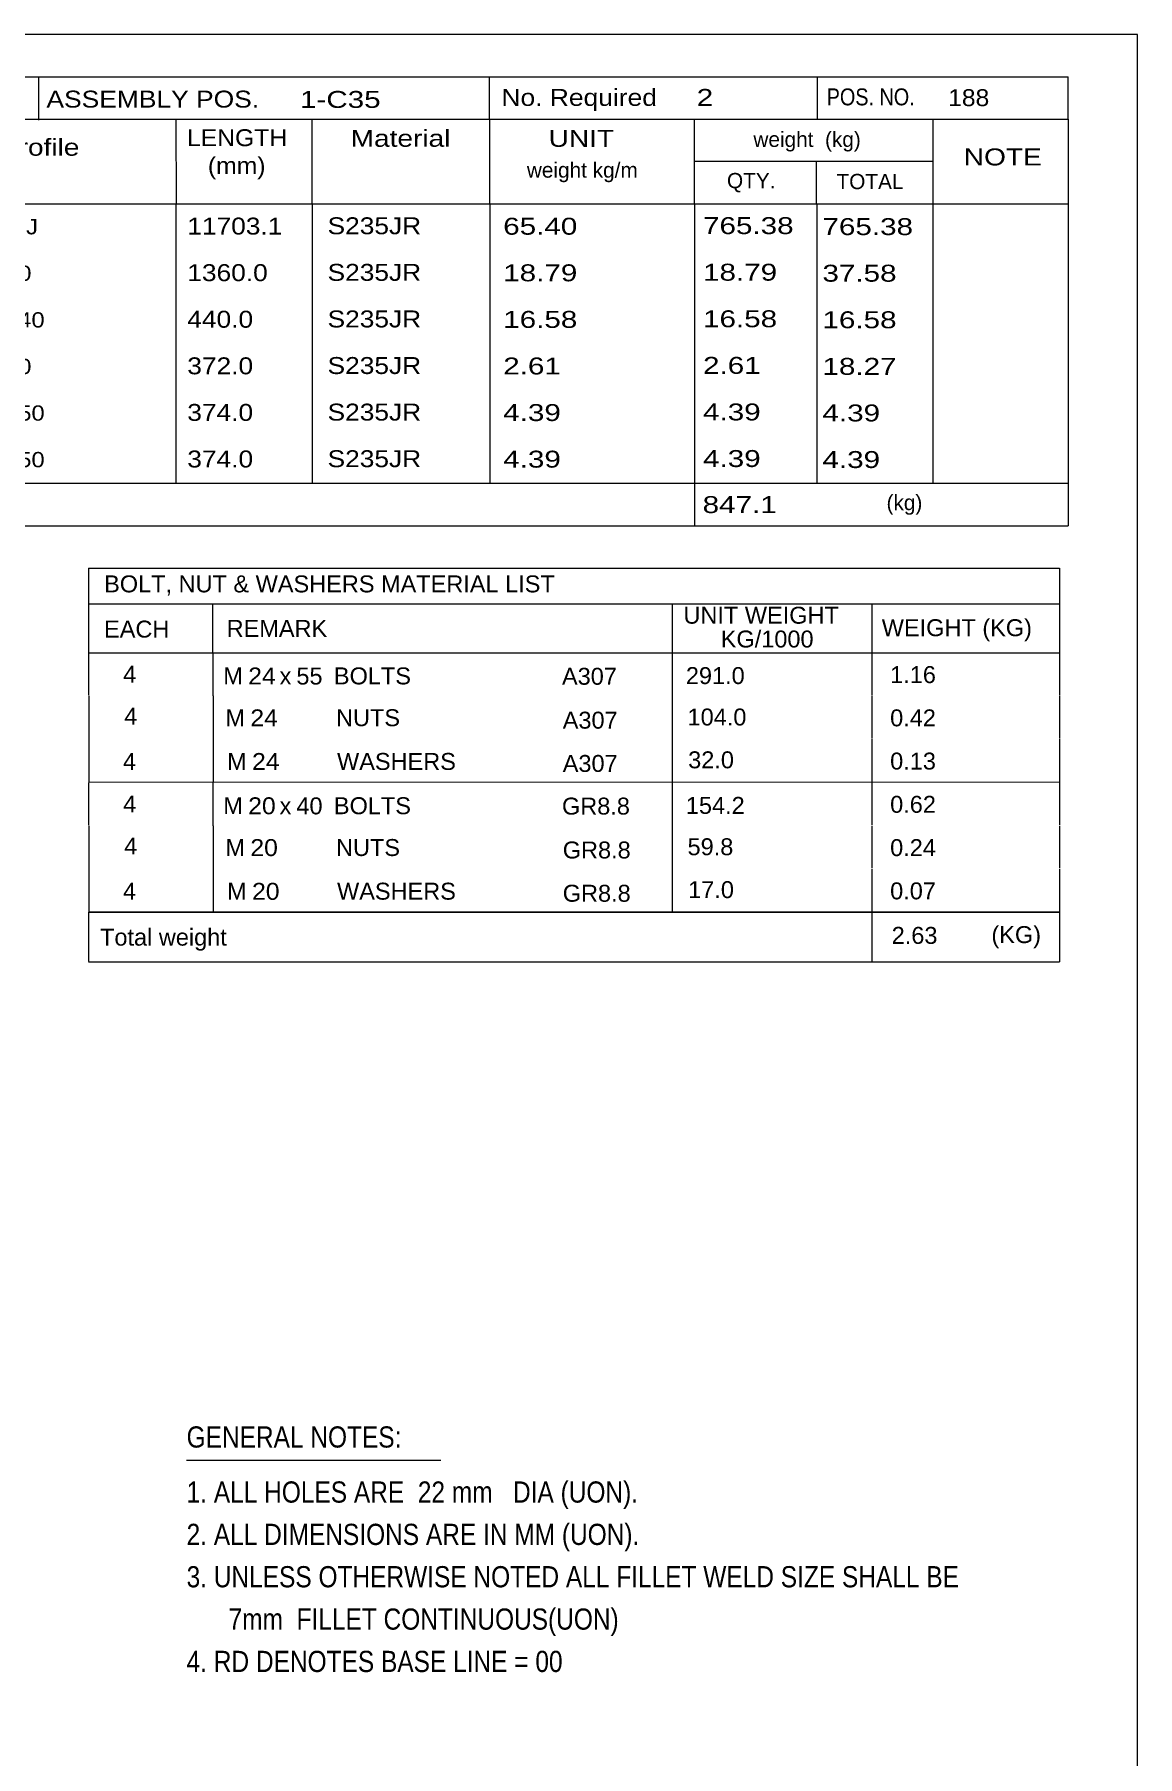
# Model space of a CAD drawing. Header units: millimetres. Extents: x 2 to 579, y 1 to 405.
# Drawn here: x 435.7 to 579, y 181.3 to 405 of the extents above; entities that cross this region are included whole.
import ezdxf

# ---------------------------------------------------------------- set-up
doc = ezdxf.new("R2010")
doc.units = ezdxf.units.MM
doc.linetypes.add('XKITLINE00', pattern=[0])
doc.layers.add('DrawingSheet', color=5, linetype='Continuous', lineweight=0)
doc.layers.add('OtherObjectType', color=7, linetype='Continuous', lineweight=0)
doc.styles.add('ARIAL_NARROW', font='ARIALN.TTF')

# ---------------------------------------------------------------- blocks, each defined once
blk = doc.blocks.new('*A63')
at = {"layer": 'DrawingSheet', "color": 5, "linetype": 'XKITLINE00', "lineweight": 0}
for p, q in [((579, 405), (5, 405)), ((579, 5), (579, 405))]:
    blk.add_line(p, q, dxfattribs=at)
blk = doc.blocks.new('*A64')
at = {"layer": 'OtherObjectType', "color": 7, "linetype": 'XKITLINE00', "lineweight": 0}
for p, q in [((442.76, 335.7), (442.75, 324.7)), ((442.76, 335.7), (568.88, 335.7)), ((568.88, 335.7), (568.88, 324.7)), ((442.75, 331.05), (568.88, 331.05)), ((458.87, 331.06), (458.87, 324.7)), ((518.57, 331.06), (518.57, 324.7)), ((544.47, 331.04), (544.47, 324.7)), ((442.76, 324.67), (442.76, 319.17)), ((442.77, 324.7), (568.88, 324.7)), ((458.92, 324.7), (458.92, 319.08)), ((518.57, 324.7), (518.57, 319.08)), ((544.5, 324.7), (544.5, 319.2)), ((568.88, 324.7), (568.88, 319.2)), ((442.79, 319.08), (442.79, 313.47)), ((458.95, 319.08), (458.95, 313.46)), ((518.57, 319.08), (518.57, 313.46)), ((544.5, 319.08), (544.5, 313.58)), ((568.88, 319.08), (568.88, 313.58)), ((442.79, 313.45), (442.79, 307.88)), ((458.95, 313.46), (458.95, 307.84)), ((518.57, 313.46), (518.57, 307.84)), ((544.5, 313.46), (544.5, 307.85)), ((568.88, 313.46), (568.88, 307.85)), ((568.88, 307.85), (442.75, 307.88)), ((442.76, 307.81), (442.76, 302.31)), ((458.92, 307.84), (458.92, 302.22)), ((518.57, 307.84), (518.57, 302.22)), ((544.5, 307.84), (544.5, 302.34)), ((568.88, 307.84), (568.88, 302.34)), ((442.79, 302.22), (442.79, 296.61)), ((458.95, 302.22), (458.95, 296.61)), ((518.57, 302.22), (518.57, 296.61)), ((544.5, 302.22), (544.5, 296.72)), ((568.88, 302.22), (568.88, 296.72)), ((442.79, 296.59), (442.79, 291.02)), ((458.95, 296.6), (458.95, 290.99)), ((518.57, 296.61), (518.57, 290.99)), ((544.5, 296.6), (544.5, 291)), ((568.88, 296.6), (568.88, 290.99)), ((568.88, 290.99), (442.75, 291.02)), ((442.78, 290.99), (442.78, 284.58)), ((442.85, 290.98), (568.87, 290.99)), ((544.5, 290.95), (544.5, 284.54)), ((568.87, 290.96), (568.87, 284.54)), ((442.77, 284.54), (568.87, 284.54))]:
    blk.add_line(p, q, dxfattribs=at)
at = {"layer": 'OtherObjectType', "color": 7, "style": 'ARIAL_NARROW'}
for s, width, p in [('BOLT, NUT & WASHERS MATERIAL LIST', 1.211571, (444.79, 332.54)), ('EACH', 1.211571, (444.78, 326.67)), ('REMARK', 1.211571, (460.7, 326.76)), ('UNIT WEIGHT', 1.211571, (520.03, 328.47)), ('WEIGHT (KG)', 1.211571, (545.78, 326.85)), (' KG/1000', 1.211571, (524.02, 325.38)), ('4', 1.211571, (447.26, 320.8)), ('M', 1.211571, (460.26, 320.6)), ('24', 1.275, (463.5, 320.58)), ('x', 1.211571, (467.58, 320.58)), ('55', 1.211571, (469.76, 320.57)), ('BOLTS', 1.211571, (474.63, 320.59)), ('A307', 1.211571, (504.25, 320.54)), ('291.0', 1.211571, (520.34, 320.63)), ('1.16', 1.211571, (546.87, 320.76)), ('4', 1.211571, (447.4, 315.36)), ('M', 1.211571, (460.54, 315.16)), ('24', 1.275, (463.78, 315.14)), ('NUTS', 1.211571, (474.91, 315.16)), ('A307', 1.211571, (504.35, 314.84)), ('104.0', 1.211571, (520.56, 315.25)), ('0.42', 1.211571, (546.87, 315.14)), ('4', 1.211571, (447.24, 309.49)), ('M', 1.211571, (460.76, 309.49)), ('24', 1.275, (464, 309.47)), ('WASHERS', 1.211571, (475.04, 309.48)), ('A307', 1.211571, (504.35, 309.22)), ('32.0', 1.211571, (520.64, 309.69)), ('0.13', 1.211571, (546.87, 309.53)), ('4', 1.211571, (447.26, 303.95)), ('M', 1.211571, (460.26, 303.74)), ('20', 1.275, (463.5, 303.72)), ('x', 1.211571, (467.58, 303.72)), ('40', 1.211571, (469.76, 303.71)), ('BOLTS', 1.211571, (474.63, 303.73)), ('GR8.8', 1.211571, (504.25, 303.68)), ('154.2', 1.211571, (520.34, 303.77)), ('0.62', 1.211571, (546.87, 303.91)), ('4', 1.211571, (447.4, 298.5)), ('M', 1.211571, (460.54, 298.31)), ('20', 1.275, (463.78, 298.29)), ('NUTS', 1.211571, (474.91, 298.3)), ('GR8.8', 1.211571, (504.35, 297.98)), ('59.8', 1.211571, (520.56, 298.4)), ('0.24', 1.211571, (546.87, 298.29)), ('4', 1.211571, (447.24, 292.63)), ('M', 1.211571, (460.76, 292.63)), ('20', 1.275, (464, 292.61)), ('WASHERS', 1.211571, (475.04, 292.63)), ('GR8.8', 1.211571, (504.35, 292.36)), ('17.0', 1.211571, (520.64, 292.83)), ('0.07', 1.211571, (546.87, 292.67)), ('Total weight', 1.211571, (444.26, 286.66)), ('2.63', 1.211571, (547.07, 286.89)), ('(KG)', 1.211571, (560.02, 286.99))]:
    blk.add_text(s, height=2.2, dxfattribs=dict(at, width=width)).set_placement(p)
blk = doc.blocks.new('*A65')
at = {"layer": 'OtherObjectType', "color": 7, "linetype": 'XKITLINE00', "lineweight": 0}
blk.add_line((455.5, 219.82), (488.5, 219.82), dxfattribs=at)
at = {"layer": 'OtherObjectType', "color": 7, "style": 'ARIAL_NARROW', "width": 1.008832}
for s, p in [('GENERAL NOTES:', (455.5, 221.47)), ('1. ALL HOLES ARE  22 mm   DIA (UON).', (455.5, 214.32)), ('2. ALL DIMENSIONS ARE IN MM (UON).', (455.5, 208.82)), ('3. UNLESS OTHERWISE NOTED ALL FILLET WELD SIZE SHALL BE', (455.5, 203.32)), ('7mm  FILLET CONTINUOUS(UON)', (460.95, 197.82)), ('4. RD DENOTES BASE LINE = 00', (455.5, 192.32))]:
    blk.add_text(s, height=2.75, dxfattribs=at).set_placement(p)
blk = doc.blocks.new('*A69')
at = {"layer": 'OtherObjectType', "color": 7, "linetype": 'XKITLINE00', "lineweight": 0}
for p, q in [((393.98, 399.5), (569.98, 399.5)), ((393.98, 399.5), (393.98, 388.5)), ((436.26, 399.42), (436.26, 393.87)), ((494.85, 394), (494.85, 399.5)), ((537.43, 393.96), (537.43, 399.42)), ((569.98, 394), (569.98, 399.5)), ((393.98, 394), (569.98, 394)), ((410.64, 394), (410.64, 383)), ((422.4, 393.98), (422.4, 383.03)), ((454.12, 393.99), (454.13, 383)), ((471.78, 393.98), (471.78, 383)), ((494.85, 393.98), (494.85, 383)), ((521.43, 394), (521.43, 383)), ((552.42, 394), (552.42, 383)), ((569.98, 394), (569.98, 388.5)), ((393.98, 388.5), (393.98, 383)), ((521.45, 388.52), (552.45, 388.52)), ((537.28, 388.52), (537.28, 383)), ((569.98, 388.5), (569.98, 383)), ((393.98, 383), (569.98, 383)), ((393.98, 383), (393.98, 376.95)), ((410.63, 383), (410.63, 376.95)), ((422.44, 382.99), (422.44, 376.95)), ((454.12, 383), (454.11, 376.95)), ((471.79, 383), (471.79, 376.95)), ((494.87, 383), (494.87, 376.95)), ((521.44, 383), (521.44, 376.95)), ((537.33, 382.95), (537.33, 376.95)), ((552.43, 383), (552.43, 376.95)), ((569.98, 383), (569.98, 376.95)), ((393.98, 376.95), (393.98, 370.9)), ((410.63, 376.95), (410.63, 370.9)), ((422.44, 376.94), (422.44, 370.9)), ((454.12, 376.95), (454.11, 370.9)), ((471.79, 376.95), (471.79, 370.9)), ((494.87, 376.95), (494.87, 370.9)), ((521.44, 376.95), (521.44, 370.9)), ((537.33, 376.9), (537.33, 370.9)), ((552.43, 376.95), (552.43, 370.9)), ((569.98, 376.95), (569.98, 370.9)), ((393.98, 370.9), (393.98, 364.85)), ((410.63, 370.9), (410.63, 364.85)), ((422.44, 370.89), (422.44, 364.85)), ((454.12, 370.9), (454.11, 364.85)), ((471.79, 370.9), (471.79, 364.85)), ((494.87, 370.9), (494.87, 364.85)), ((521.44, 370.9), (521.44, 364.85)), ((537.33, 370.85), (537.33, 364.85)), ((552.43, 370.9), (552.43, 364.85)), ((569.98, 370.9), (569.98, 364.85)), ((393.98, 364.85), (393.98, 358.8)), ((410.63, 364.85), (410.63, 358.8)), ((422.44, 364.84), (422.44, 358.8)), ((454.12, 364.85), (454.11, 358.8)), ((471.79, 364.85), (471.79, 358.8)), ((494.87, 364.85), (494.87, 358.8)), ((521.44, 364.85), (521.44, 358.8)), ((537.33, 364.8), (537.33, 358.8)), ((552.43, 364.85), (552.43, 358.8)), ((569.98, 364.85), (569.98, 358.8)), ((393.98, 358.8), (393.98, 352.75)), ((410.63, 358.8), (410.63, 352.75)), ((422.44, 358.79), (422.44, 352.75)), ((454.12, 358.8), (454.11, 352.75)), ((471.79, 358.8), (471.79, 352.75)), ((494.87, 358.8), (494.87, 352.75)), ((521.44, 358.8), (521.44, 352.75)), ((537.33, 358.75), (537.33, 352.75)), ((552.43, 358.8), (552.43, 352.75)), ((569.98, 358.8), (569.98, 352.75)), ((393.98, 352.75), (393.98, 346.7)), ((410.63, 352.75), (410.63, 346.7)), ((422.44, 352.74), (422.44, 346.7)), ((454.12, 352.75), (454.11, 346.7)), ((471.79, 352.75), (471.79, 346.7)), ((494.87, 352.75), (494.87, 346.7)), ((521.44, 352.75), (521.44, 346.7)), ((537.33, 352.7), (537.33, 346.7)), ((552.43, 352.75), (552.43, 346.7)), ((569.98, 352.75), (569.98, 346.7)), ((393.98, 346.7), (569.98, 346.7)), ((393.98, 346.7), (393.98, 341.2)), ((521.44, 346.7), (521.44, 341.2)), ((569.98, 346.7), (569.98, 341.2)), ((393.98, 341.2), (569.98, 341.2))]:
    blk.add_line(p, q, dxfattribs=at)
at = {"layer": 'OtherObjectType', "color": 7, "style": 'ARIAL_NARROW'}
for s, height, width, p in [('BILL OF MATERIALS', 2.2, 1.36, (395.25, 395.16)), ('ASSEMBLY POS.', 2.2, 1.36, (437.3, 395.5)), ('1-C35', 2.2, 1.525501, (470.23, 395.46)), ('No. Required', 2.2, 1.36, (496.39, 395.72)), ('2', 2.2, 1.525501, (521.75, 395.72)), ('POS. NO.', 2.2, 1.02, (538.63, 395.79)), ('188', 2.2, 1.270501, (554.4, 395.69)), ('Profile', 2.2, 1.445, (431.26, 389.25)), ('LENGTH', 2.2, 1.275, (455.54, 390.49)), ('Material', 2.2, 1.445, (476.81, 390.41)), ('UNIT', 2.2, 1.445, (502.52, 390.4)), ('weight  (kg)', 1.98, 1.19, (529.11, 390.39)), ('POS. NO.', 2.2, 1.02, (395.53, 388.74)), ('QTYN.', 2.2, 1.02, (412.42, 388.84)), ('(mm)', 2.2, 1.275, (458.26, 386.86)), ('NOTE', 2.2, 1.445, (556.44, 387.99)), ('weight kg/m', 1.98, 1.19, (499.69, 386.4)), ('QTY.', 1.98, 1.19, (525.68, 385.03)), ('TOTAL', 1.98, 1.19, (539.9, 384.91)), ('188', 2.2, 1.270501, (395.89, 379.12)), ('1', 2.2, 1.525501, (415.71, 378.91)), ('IPE400-J', 1.98, 1.355501, (423.56, 379.04)), ('11703.1', 2.2, 1.355501, (455.59, 379.01)), ('S235JR', 2.2, 1.355501, (473.81, 379.05)), ('65.40', 2.2, 1.525501, (496.62, 378.99)), ('765.38', 2.2, 1.525501, (522.57, 379.07)), ('765.38', 2.2, 1.525501, (538.08, 378.94)), ('206', 2.2, 1.270501, (395.89, 373.07)), ('2', 2.2, 1.525501, (415.71, 372.86)), ('PL8*220', 1.98, 1.355501, (423.56, 372.99)), ('1360.0', 2.2, 1.355501, (455.59, 372.96)), ('S235JR', 2.2, 1.355501, (473.81, 373)), ('18.79', 2.2, 1.525501, (496.62, 372.94)), ('18.79', 2.2, 1.525501, (522.57, 373.02)), ('37.58', 2.2, 1.525501, (538.08, 372.89)), ('230', 2.2, 1.270501, (395.89, 367.02)), ('440.0', 2.2, 1.355501, (455.59, 366.91)), ('S235JR', 2.2, 1.355501, (473.81, 366.95)), ('16.58', 2.2, 1.525501, (496.62, 366.89)), ('16.58', 2.2, 1.525501, (522.57, 366.97)), ('16.58', 2.2, 1.525501, (538.08, 366.84)), ('1', 2.2, 1.525501, (415.71, 366.81)), ('PL20*240', 1.98, 1.355501, (423.56, 366.94)), ('394', 2.2, 1.270501, (395.89, 360.97)), ('7', 2.2, 1.525501, (415.71, 360.76)), ('PL10*90', 1.98, 1.355501, (423.56, 360.89)), ('372.0', 2.2, 1.355501, (455.59, 360.86)), ('S235JR', 2.2, 1.355501, (473.81, 360.9)), ('2.61', 2.2, 1.525501, (496.62, 360.84)), ('2.61', 2.2, 1.525501, (522.57, 360.92)), ('18.27', 2.2, 1.525501, (538.08, 360.79)), ('417', 2.2, 1.270501, (395.89, 354.92)), ('1', 2.2, 1.525501, (415.71, 354.71)), ('PL10*150', 1.98, 1.355501, (423.56, 354.84)), ('374.0', 2.2, 1.355501, (455.59, 354.81)), ('S235JR', 2.2, 1.355501, (473.81, 354.85)), ('4.39', 2.2, 1.525501, (496.62, 354.79)), ('4.39', 2.2, 1.525501, (522.57, 354.87)), ('4.39', 2.2, 1.525501, (538.08, 354.74)), ('a104', 2.2, 1.270501, (395.89, 348.87)), ('1', 2.2, 1.525501, (415.71, 348.66)), ('PL10*150', 1.98, 1.355501, (423.56, 348.79)), ('374.0', 2.2, 1.355501, (455.59, 348.76)), ('S235JR', 2.2, 1.355501, (473.81, 348.8)), ('4.39', 2.2, 1.525501, (496.62, 348.74)), ('4.39', 2.2, 1.525501, (522.57, 348.82)), ('4.39', 2.2, 1.525501, (538.08, 348.69)), ('Total Weight', 2.2, 1.445, (395.4, 342.69)), ('847.1', 2.2, 1.525501, (522.52, 342.84)), ('(kg)', 1.98, 1.19, (546.4, 343.21))]:
    blk.add_text(s, height=height, dxfattribs=dict(at, width=width)).set_placement(p)

msp = doc.modelspace()

# ---------------------------------------------------------------- block references
at = {"lineweight": 0}
for name in ['*A63', '*A69', '*A64', '*A65']:
    msp.add_blockref(name, (0, 0), dxfattribs=at)

doc.saveas('drawing.dxf')
